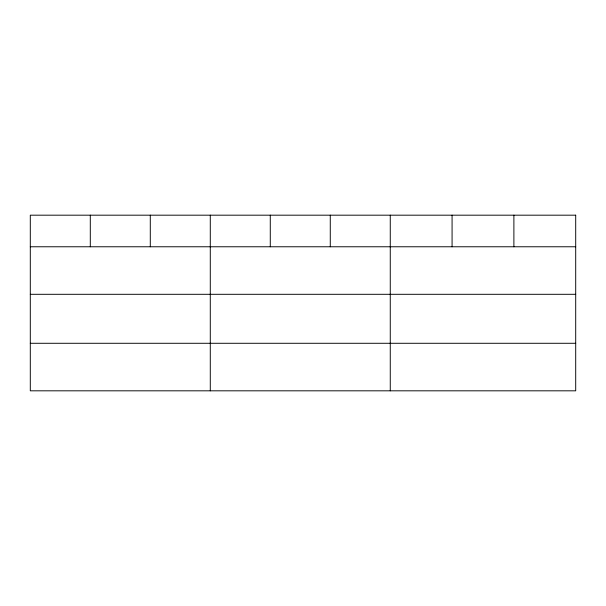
<?xml version="1.0" encoding="UTF-8"?>
<svg xmlns="http://www.w3.org/2000/svg" width="606" height="606" viewBox="0 0 606 606"><rect width="100%" height="100%" fill="white"/><g stroke="black" fill="none" stroke-linecap="round" stroke-linejoin="round"><path stroke-width="0.91" d="M30.3 246.771L575.7 246.771M30.3 294.304L575.7 294.304M30.3 343.284L575.7 343.284M513.888 215.183L513.888 246.771M452.076 215.183L452.076 246.771M390.264 215.183L390.264 390.817M330.27 215.183L330.27 246.771M270.276 215.183L270.276 246.771M210.282 215.183L210.282 390.817M150.288 215.183L150.288 246.771M90.294 215.183L90.294 246.771M575.7 215.183L30.3 215.183L30.3 390.817L575.7 390.817L575.7 215.183"/></g></svg>
